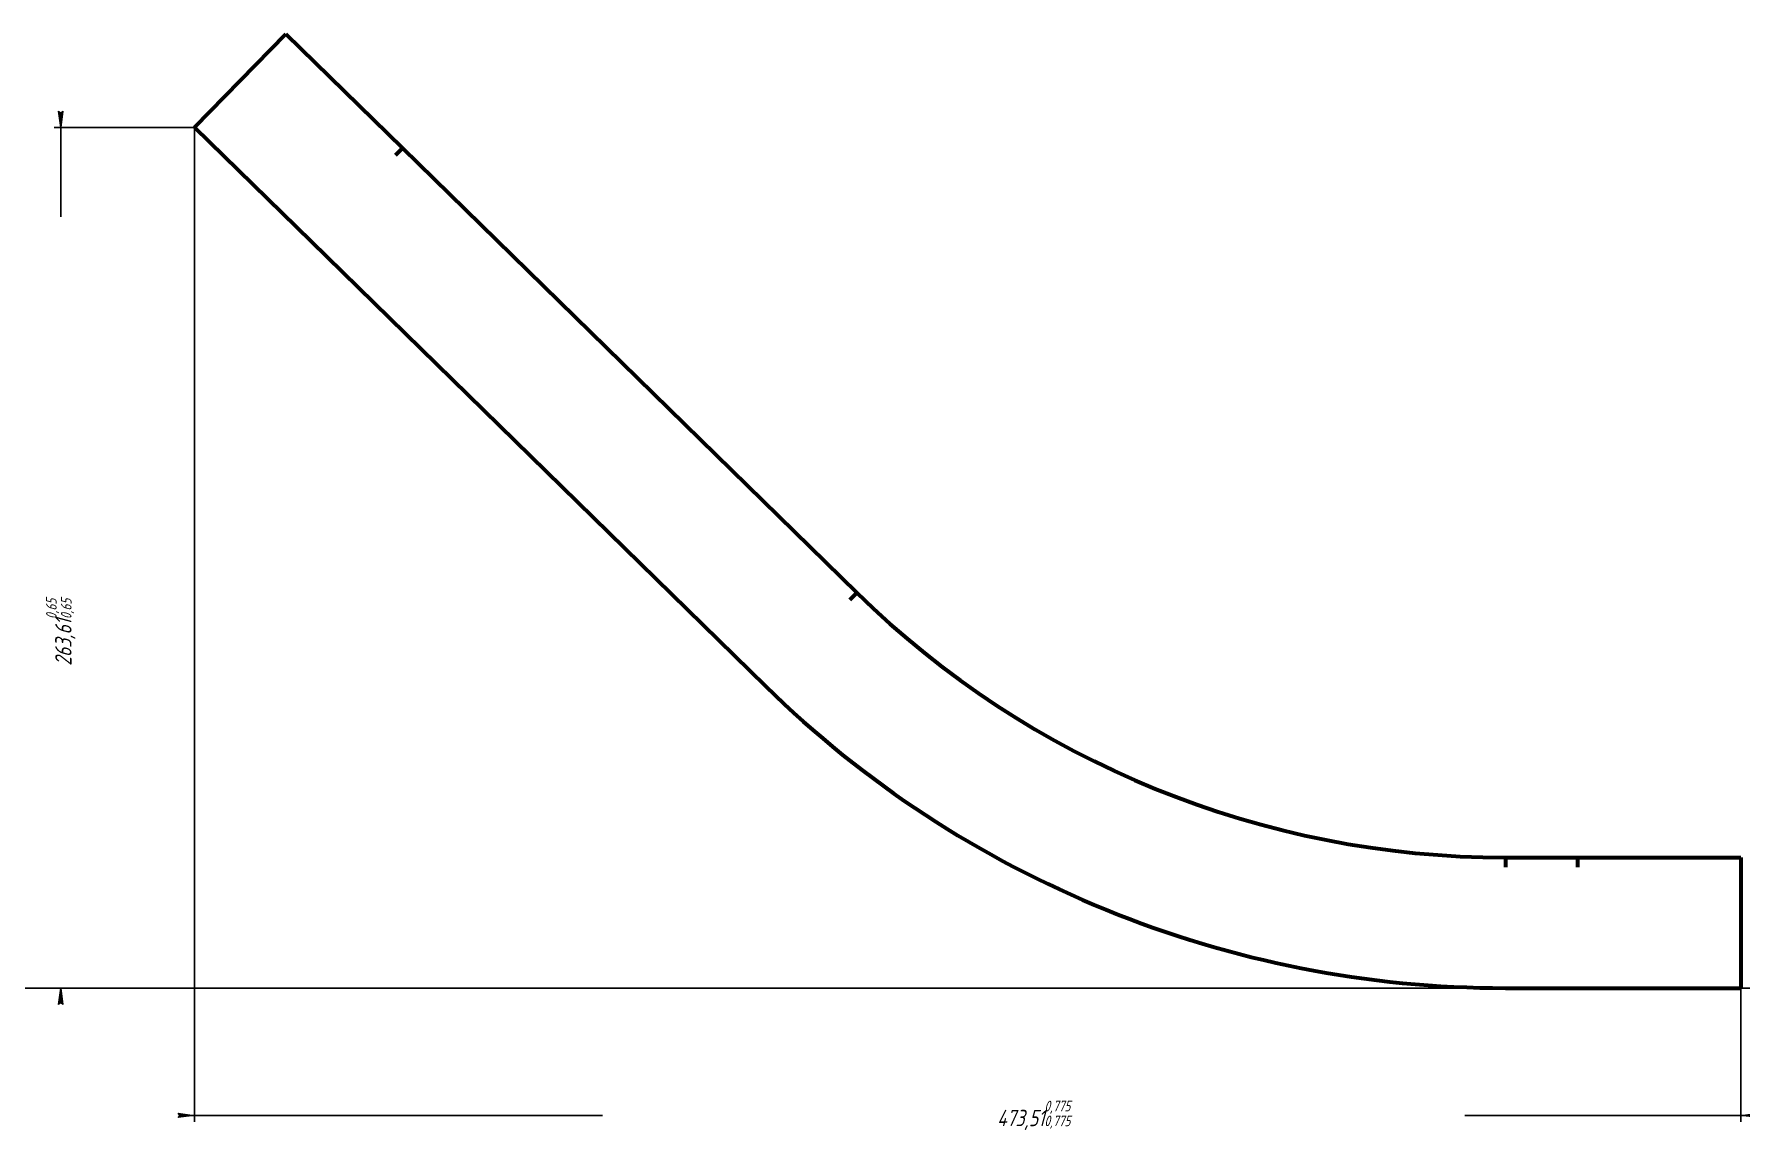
# Model space of a CAD drawing. Header units: millimetres. Extents: x -386 to 137, y -195 to 139.
import ezdxf

# ---------------------------------------------------------------- set-up
doc = ezdxf.new("R2010")
doc.units = ezdxf.units.MM
doc.linetypes.add('K5LT_BASIC', pattern=[0])
doc.linetypes.add('K5LT_THIN', pattern=[0])
doc.styles.add('KDIMTEXTSTYLE', font='GOST_AU.SHX', dxfattribs={"width": 0.96, "oblique": 15, "height": 5})
doc.dimstyles.new('KDIMSTYLE (1.00)', dxfattribs={"dimtxt": 5, "dimasz": 1, "dimexe": 2, "dimexo": 0, "dimgap": 1, "dimtad": 1, "dimtxsty": 'KDIMTEXTSTYLE', "dimsah": 1, "dimcen": 0, "dimdle": 1, "dimadec": 0, "dimazin": 0, "dimtfac": 0.667, "dimtmove": 0, "dimatfit": 3, "dimfxl": 1, "dimtvp": 1, "dimtolj": 1, "dimtzin": 0, "dimarcsym": 0})

# ---------------------------------------------------------------- blocks, each defined once
blk = doc.blocks.new('KDIMARROW_01')
blk.add_hatch(color=0).paths.add_polyline_path([(0, 0), (-5, 0.66), (-4.5, 0), (-5, -0.66)])
at = {"color": 0, "linetype": 'K5LT_THIN', "lineweight": 18}
for p, q in [((-4.5, 0), (-5, 0.66)), ((-5, 0.66), (0, 0)), ((0, 0), (-5, -0.66)), ((-5, -0.66), (-4.5, 0)), ((0, 0), (-1, 0))]:
    blk.add_line(p, q, dxfattribs=at)

msp = doc.modelspace()

# ---------------------------------------------------------------- linework, layer by layer
at = {"color": 5, "linetype": 'K5LT_BASIC', "lineweight": 60, "true_color": 0x0000ff}
for p, q in [((-308.978, 138.603), (-336.959, 110.018)), ((-308.978, 138.603), (-273.248, 103.626)), ((-336.959, 110.018), (-301.229, 75.042)), ((-273.248, 103.626), (-275.347, 101.482)), ((-273.248, 103.626), (-134.146, -32.54)), ((-301.229, 75.042), (-162.132, -61.119)), ((-134.146, -32.54), (-136.244, -34.684)), ((64.519, -113.592), (86.554, -113.592)), ((64.519, -113.592), (64.519, -116.592)), ((86.554, -113.592), (86.554, -116.592)), ((86.554, -113.592), (136.554, -113.592)), ((136.554, -113.592), (136.554, -153.592)), ((64.522, -153.592), (86.554, -153.592)), ((86.554, -153.592), (136.554, -153.592))]:
    msp.add_line(p, q, dxfattribs=at)
at = {"color": 9, "true_color": 0xdca5c1}
msp.add_xline((136.554, -153.592), (1, 0), dxfattribs=at)
at = {"color": 5, "linetype": 'K5LT_BASIC', "lineweight": 60, "true_color": 0x0000ff}
for centre, radius, start, end in [((64.519, 170.408), 284, 225.61104, 270), ((64.525, 170.421), 324.013, 225.61064, 269.9994)]:
    msp.add_arc(centre, radius, start, end, dxfattribs=at)

# ---------------------------------------------------------------- dimensions: what is measured, and where the dimension line sits
at = {"color": 7}
msp.add_linear_dim(base=(-377.901, -153.592), p1=(-336.959, 110.018), p2=(86.554, -153.592), angle=90, location=(-377.901, -44.592), dimstyle='KDIMSTYLE (1.00)', override={"dimexo": 0, "dimpost": '\\H5.0;\\W0.965;\\Q15;<>\\H0.65x;\\S0,65^ 0,65;\\H1.5x;', "dimblk1": 'KDIMARROW_01', "dimblk2": 'KDIMARROW_01', "dimse1": 0, "dimse2": 0, "dimclrt": 7, "dimtolj": 1}, dxfattribs=at).render()
msp.add_linear_dim(base=(-336.959, -192.587), p1=(136.554, -113.592), p2=(-336.959, 110.018), location=(-79.959, -192.587), dimstyle='KDIMSTYLE (1.00)', override={"dimexo": 0, "dimpost": '\\H5.0;\\W0.965;\\Q15;<>\\H0.65x;\\S0,775^ 0,775;\\H1.5x;', "dimblk1": 'KDIMARROW_01', "dimblk2": 'KDIMARROW_01', "dimse1": 0, "dimse2": 0, "dimclrt": 7, "dimtolj": 1}, dxfattribs=at).render()

doc.saveas('drawing.dxf')
